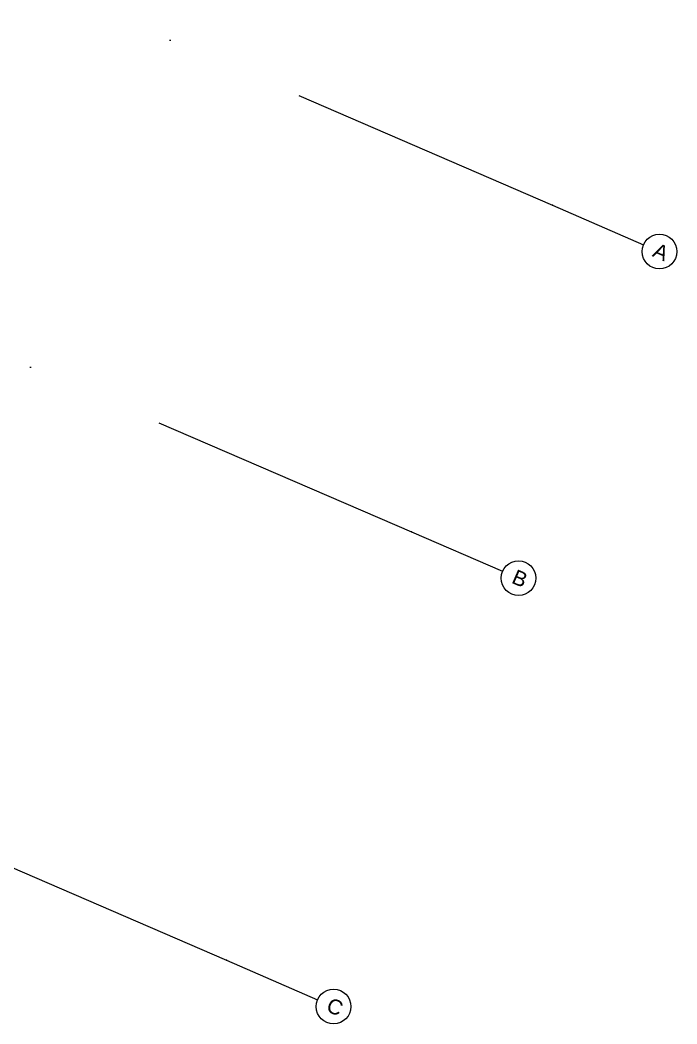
# Model space of a CAD drawing. Header units: millimetres. Extents: x 12535370 to 12566104, y 356204400 to 356234587.
# Drawn here: x 12559487 to 12566104, y 356210634 to 356220741 of the extents above; entities that cross this region are included whole.
import ezdxf
from ezdxf.enums import TextEntityAlignment as Align

# ---------------------------------------------------------------- set-up
doc = ezdxf.new("R2010")
doc.units = ezdxf.units.MM
doc.header["$MEASUREMENT"] = 0
doc.linetypes.add('Dot & Dashed', pattern=[6702.78, 3527.78, -1763.89, 0, -1411.11])
doc.layers.add('New_290 Raster _ Achsen', color=7, linetype='Continuous')
doc.layers.add('New_290 Raster _ Achsen_Pen_No__1', color=7, linetype='Continuous', lineweight=13)
doc.layers.add('New_290 Raster _ Achsen_Pen_No__108', color=7, linetype='Continuous', lineweight=13)
doc.styles.add('GENERATED_STYLE_1', font='arial.ttf')

# ---------------------------------------------------------------- blocks, each defined once
blk = doc.blocks.new('Standard grid marker[2]', base_point=(12539646, 356220745))
at = {"layer": 'New_290 Raster _ Achsen_Pen_No__1', "color": 7, "linetype": 'Continuous', "lineweight": 13}
blk.add_circle((12562646, 356210809), 175, dxfattribs=at)
at = {"layer": 'New_290 Raster _ Achsen_Pen_No__108', "color": 7, "linetype": 'Dot & Dashed', "lineweight": 13}
for p, q in [((12540564, 356220348), (12561567, 356211275)), ((12561567, 356211275), (12562485, 356210878))]:
    blk.add_line(p, q, dxfattribs=at)
blk.add_point((12561567, 356211275), dxfattribs=at)
blk.add_point((12561567, 356211275), dxfattribs=at)
at = {"layer": 'New_290 Raster _ Achsen_Pen_No__108', "color": 7, "lineweight": 13, "style": 'GENERATED_STYLE_1'}
for tag, p in [('AC_MarkerText_1_0', (12539528, 356220880)), ('AC_MarkerText_1_1', (12562689, 356210875))]:
    blk.add_attdef(tag, text='', height=150, rotation=336.6365, dxfattribs=at).set_placement(p, align=Align.TOP_CENTER)
blk = doc.blocks.new('Standard grid marker[3]', base_point=(12541509, 356225057))
at = {"layer": 'New_290 Raster _ Achsen_Pen_No__1', "color": 7, "linetype": 'Continuous', "lineweight": 13}
blk.add_circle((12564509, 356215122), 175, dxfattribs=at)
at = {"layer": 'New_290 Raster _ Achsen_Pen_No__108', "color": 7, "linetype": 'Dot & Dashed', "lineweight": 13}
for p, q in [((12542427, 356224661), (12563430, 356215588)), ((12563430, 356215588), (12564348, 356215191))]:
    blk.add_line(p, q, dxfattribs=at)
blk.add_point((12563430, 356215588), dxfattribs=at)
blk.add_point((12563430, 356215588), dxfattribs=at)
at = {"layer": 'New_290 Raster _ Achsen_Pen_No__108', "color": 7, "lineweight": 13, "style": 'GENERATED_STYLE_1'}
for tag, p in [('AC_MarkerText_1_0', (12541392, 356225193)), ('AC_MarkerText_1_1', (12564552, 356215188))]:
    blk.add_attdef(tag, text='', height=150, rotation=336.6365, dxfattribs=at).set_placement(p, align=Align.TOP_CENTER)
blk = doc.blocks.new('Standard grid marker[4]', base_point=(12542917, 356228351))
at = {"layer": 'New_290 Raster _ Achsen_Pen_No__1', "color": 7, "linetype": 'Continuous', "lineweight": 13}
blk.add_circle((12565929, 356218410), 175, dxfattribs=at)
at = {"layer": 'New_290 Raster _ Achsen_Pen_No__108', "color": 7, "linetype": 'Dot & Dashed', "lineweight": 13}
for p, q in [((12543835, 356227955), (12564851, 356218876)), ((12564851, 356218876), (12565769, 356218479))]:
    blk.add_line(p, q, dxfattribs=at)
blk.add_point((12564851, 356218876), dxfattribs=at)
blk.add_point((12564851, 356218876), dxfattribs=at)
at = {"layer": 'New_290 Raster _ Achsen_Pen_No__108', "color": 7, "lineweight": 13, "style": 'GENERATED_STYLE_1'}
for tag, p in [('AC_MarkerText_1_0', (12542799, 356228487)), ('AC_MarkerText_1_1', (12565973, 356218476))]:
    blk.add_attdef(tag, text='', height=150, rotation=336.6365, dxfattribs=at).set_placement(p, align=Align.TOP_CENTER)

msp = doc.modelspace()

# ---------------------------------------------------------------- block references
at = {"layer": 'New_290 Raster _ Achsen', "color": 7, "linetype": 'Continuous', "lineweight": 13}
ref = msp.add_blockref('Standard grid marker[4]', (12542916.746, 356228351.144), dxfattribs=at)
ref.add_attrib('AC_MarkerText_1_1', 'A', dxfattribs={"layer": 'New_290 Raster _ Achsen_Pen_No__108', "color": 7, "lineweight": 13, "height": 150, "rotation": 336.6364577, "style": 'GENERATED_STYLE_1'}).set_placement((12565972.77, 356218476.085), align=Align.TOP_CENTER)
ref = msp.add_blockref('Standard grid marker[3]', (12541508.851, 356225057.46), dxfattribs=at)
ref.add_attrib('AC_MarkerText_1_1', 'B', dxfattribs={"layer": 'New_290 Raster _ Achsen_Pen_No__108', "color": 7, "lineweight": 13, "height": 150, "rotation": 336.6364577, "style": 'GENERATED_STYLE_1'}).set_placement((12564552.3, 356215187.833), align=Align.TOP_CENTER)
ref = msp.add_blockref('Standard grid marker[2]', (12539645.773, 356220744.612), dxfattribs=at)
ref.add_attrib('AC_MarkerText_1_1', 'C', dxfattribs={"layer": 'New_290 Raster _ Achsen_Pen_No__108', "color": 7, "lineweight": 13, "height": 150, "rotation": 336.6364577, "style": 'GENERATED_STYLE_1'}).set_placement((12562689.222, 356210874.986), align=Align.TOP_CENTER)

doc.saveas('drawing.dxf')
